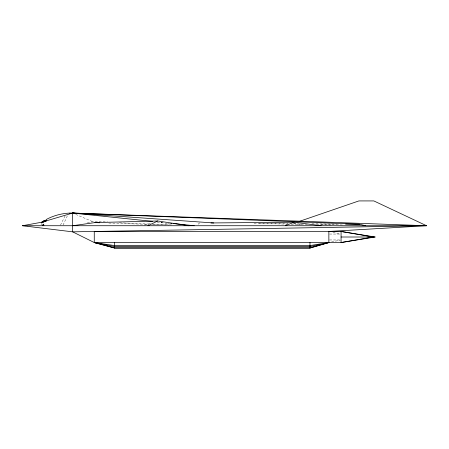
<?xml version="1.0" encoding="UTF-8"?>
<svg xmlns="http://www.w3.org/2000/svg" width="449" height="449" viewBox="0 0 449 449"><rect width="100%" height="100%" fill="white"/><g stroke="black" fill="none" stroke-linecap="round" stroke-linejoin="round"><path stroke-width="0.34" stroke-dasharray="2.25 1.68" d="M41.016 225.241L41.476 223.321M63.068 225.106L67.434 215.683M60.486 225.112L65.139 215.806M199.839 222.867L198.396 223.838L198.396 225.101M286.271 224.534L288.14 223.815M144.572 225.157L151.066 223.226M331.57 241.966L340.393 240.108M87.403 222.766L92.78 221.688L107.429 221.688M329.532 234.047L340.393 234.047M329.532 239.962L340.393 239.962M259.331 223.377L288.078 223.63M293.691 223.681L298.596 223.725M311.92 223.843L336.458 224.062M254.055 223.377L286.99 224.096M291.199 224.186L302.407 224.433M305.213 224.494L307.312 224.539M321.332 224.842L331.143 225.061M108.86 223.063L148.675 224.388M152.166 224.5L168.931 225.061M316.556 224.068L343.811 225.067M119.327 222.799L148.67 224.034M153.558 224.236L173.118 225.056M160.877 222.255L162.269 222.401M157.273 222.261L166.989 223.316M167.679 223.394L169.761 223.619M161.068 222.277L162.443 222.446M293.444 223.568L304.45 225.072M332.928 232.329L340.393 233.901M75.78 214.403L92.78 221.688"/><path stroke-width="0.67" d="M44.041 220.756L43.968 221.553L41.763 222.306L46.382 220.841L41.886 222.805L41.74 222.216L44.041 220.756L46.348 220.072L43.968 221.553L44.041 220.756L46.247 220.105M41.684 222.435L43.901 221.149M46.41 219.415C54.436 215.138 63.539 212.933 72.631 213.056L426.55 225.729L373.849 200.922L358.908 200.922L299.876 221.194M147.895 225.729L157.762 220.987L189.186 225.729L184.994 225.594M285.283 225.729L294.084 222.216L321.147 225.729M213.758 222.973L72.631 213.056L41.74 222.216L22.45 225.729L72.631 231.841L426.55 225.729L328.859 231.465L328.859 242.544L309.978 248.078L114.59 248.078L94.262 242.544L72.631 231.841L72.631 213.056L359.598 224.264L365.553 225.729M328.859 242.544L309.978 247.921L114.59 247.921L94.262 242.544L94.262 231.465L341.072 231.465L375.089 237.005L341.072 242.544L94.262 242.544L114.59 246.664L309.978 246.664L328.859 242.544L309.978 245.581L114.59 245.581L94.262 242.544M72.631 225.729L94.891 222.597L157.762 220.987M210.957 222.951L294.084 222.216M22.45 225.729L26.194 225.729M26.895 225.729L426.55 225.729M341.072 237.005L375.089 237.005M345.573 224.141L359.598 224.264M94.891 222.597L99.779 222.76M73.889 213.595L72.631 213.056L152.542 221.385M170.609 223.271L171.995 223.411M173.387 223.557L194.232 225.729M72.631 213.056L76.796 213.511M69.904 213.084L70.235 213.342M309.978 242.544L309.978 248.078M114.59 242.544L114.59 248.078M43.126 224.18L42.627 225.729L44.002 225.129L43.126 224.18M373.254 237.005L341.072 242.544L341.072 231.465L373.254 237.005"/></g></svg>
